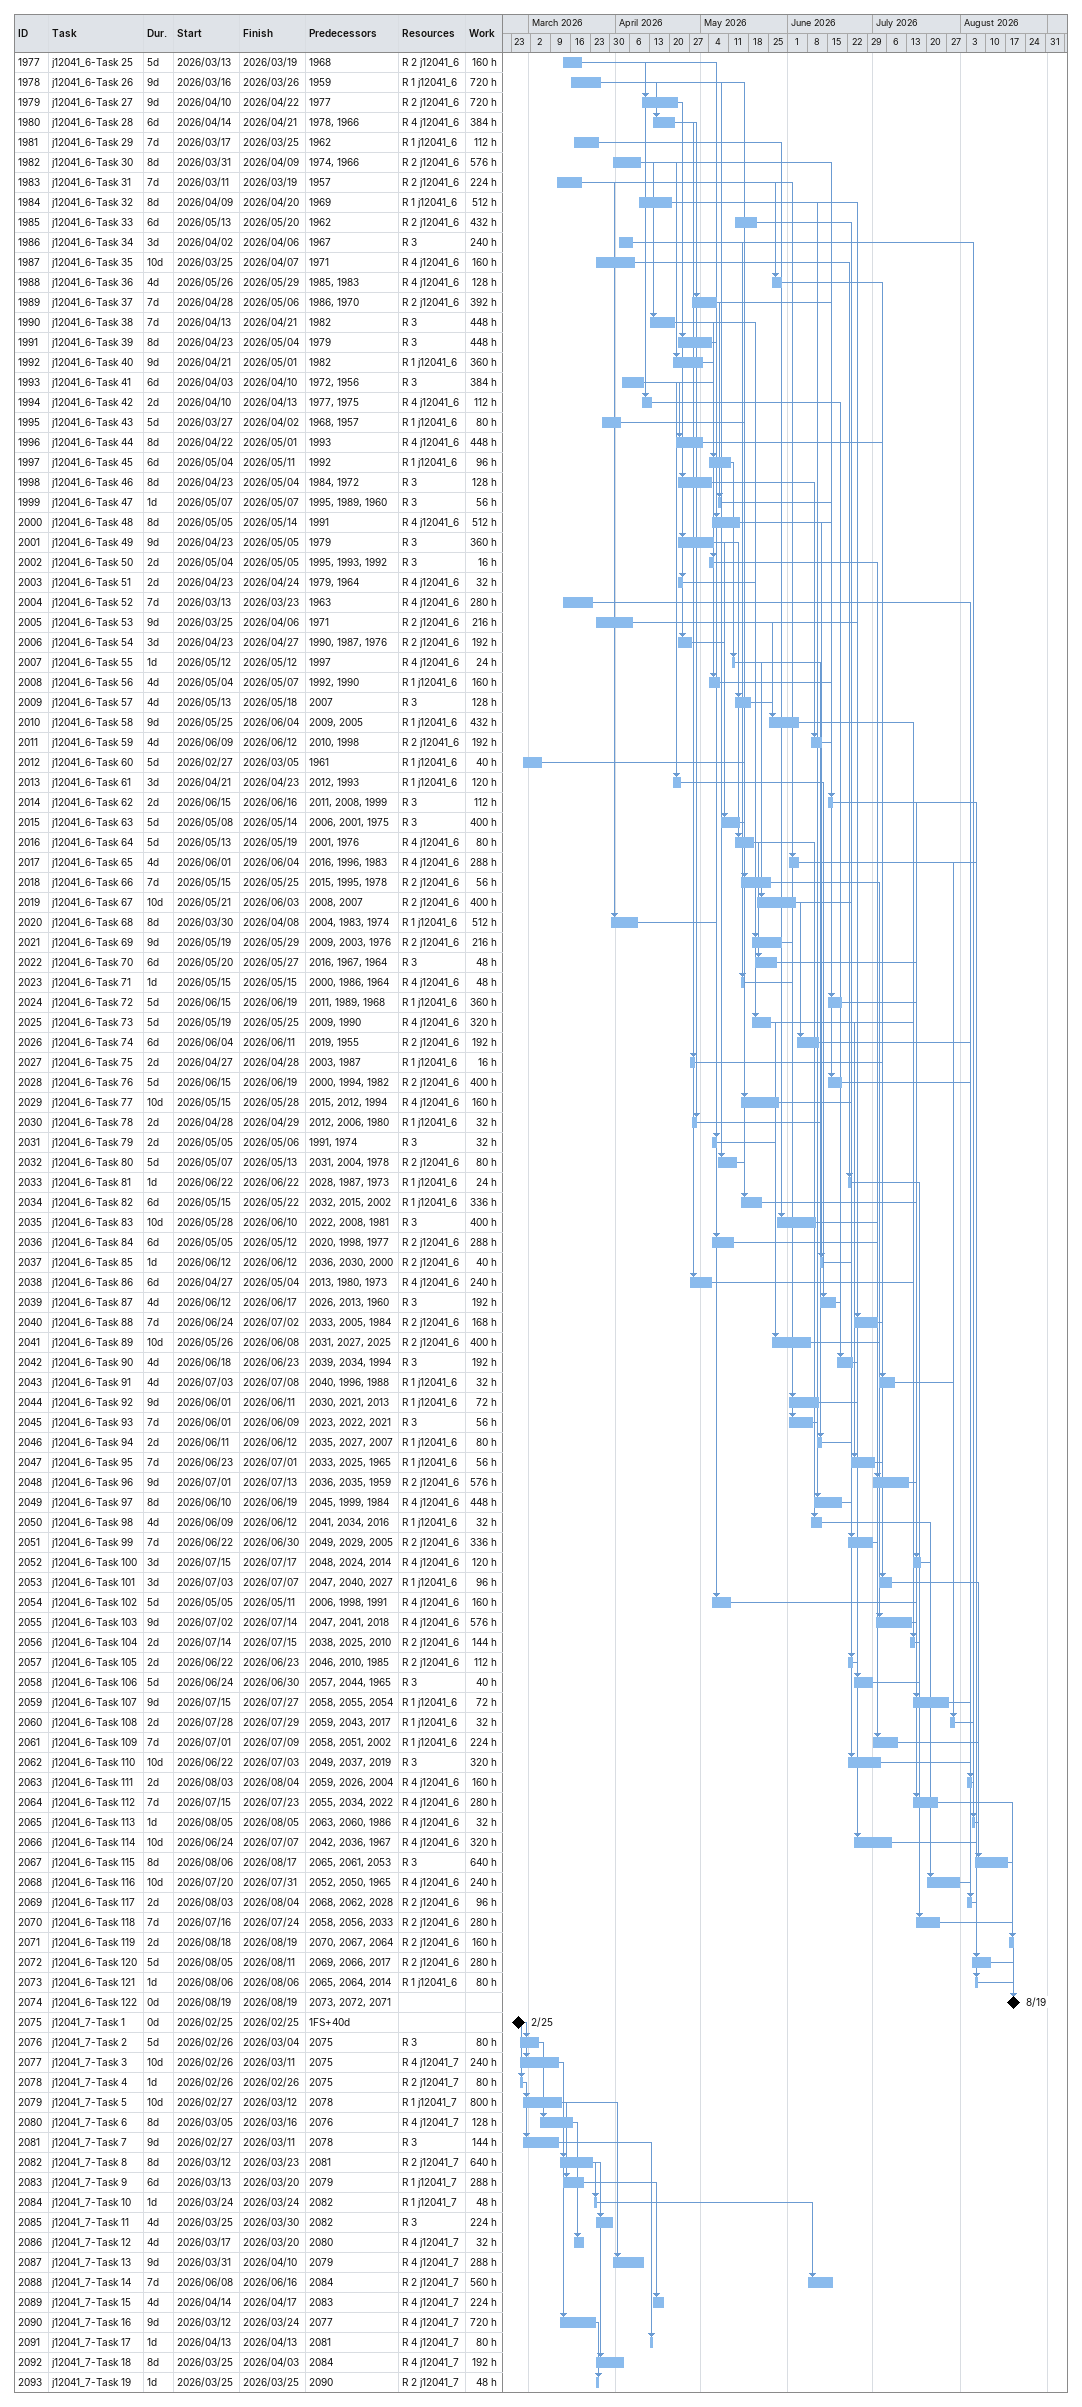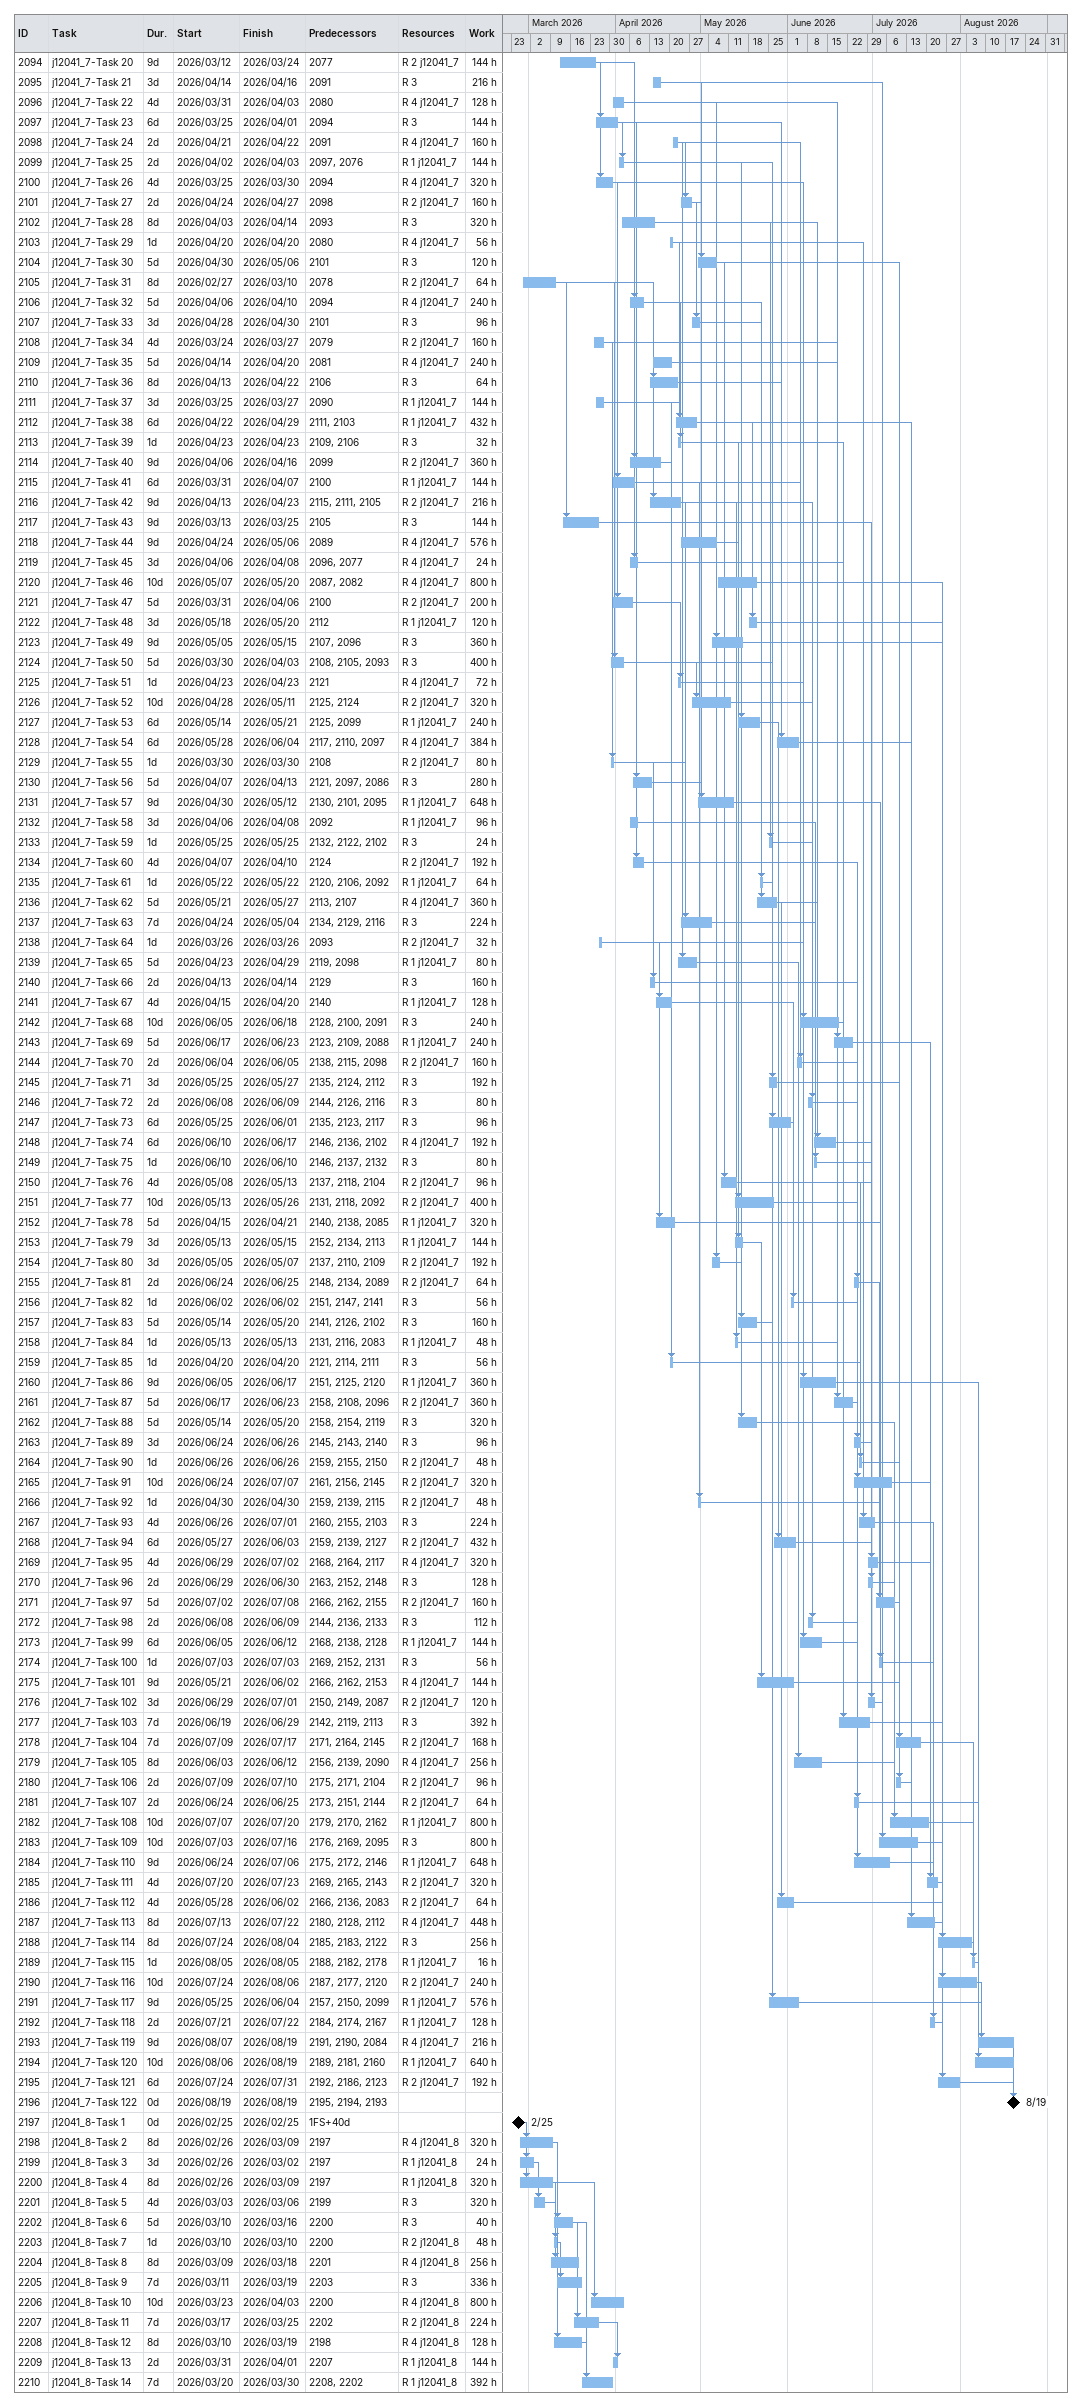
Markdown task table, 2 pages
| ID | Task | Duration | Start | Finish | Predecessors | Resources | Work (h) |
|---|---|---|---|---|---|---|---|
| 1977 | j12041_6-Task 25 | 5d | 2026-03-13 | 2026-03-19 | 1968 | R 2 j12041_6 | 160 |
| 1978 | j12041_6-Task 26 | 9d | 2026-03-16 | 2026-03-26 | 1959 | R 1 j12041_6 | 720 |
| 1979 | j12041_6-Task 27 | 9d | 2026-04-10 | 2026-04-22 | 1977 | R 2 j12041_6 | 720 |
| 1980 | j12041_6-Task 28 | 6d | 2026-04-14 | 2026-04-21 | 1978, 1966 | R 4 j12041_6 | 384 |
| 1981 | j12041_6-Task 29 | 7d | 2026-03-17 | 2026-03-25 | 1962 | R 1 j12041_6 | 112 |
| 1982 | j12041_6-Task 30 | 8d | 2026-03-31 | 2026-04-09 | 1974, 1966 | R 2 j12041_6 | 576 |
| 1983 | j12041_6-Task 31 | 7d | 2026-03-11 | 2026-03-19 | 1957 | R 2 j12041_6 | 224 |
| 1984 | j12041_6-Task 32 | 8d | 2026-04-09 | 2026-04-20 | 1969 | R 1 j12041_6 | 512 |
| 1985 | j12041_6-Task 33 | 6d | 2026-05-13 | 2026-05-20 | 1962 | R 2 j12041_6 | 432 |
| 1986 | j12041_6-Task 34 | 3d | 2026-04-02 | 2026-04-06 | 1967 | R 3 | 240 |
| 1987 | j12041_6-Task 35 | 10d | 2026-03-25 | 2026-04-07 | 1971 | R 4 j12041_6 | 160 |
| 1988 | j12041_6-Task 36 | 4d | 2026-05-26 | 2026-05-29 | 1985, 1983 | R 4 j12041_6 | 128 |
| 1989 | j12041_6-Task 37 | 7d | 2026-04-28 | 2026-05-06 | 1986, 1970 | R 2 j12041_6 | 392 |
| 1990 | j12041_6-Task 38 | 7d | 2026-04-13 | 2026-04-21 | 1982 | R 3 | 448 |
| 1991 | j12041_6-Task 39 | 8d | 2026-04-23 | 2026-05-04 | 1979 | R 3 | 448 |
| 1992 | j12041_6-Task 40 | 9d | 2026-04-21 | 2026-05-01 | 1982 | R 1 j12041_6 | 360 |
| 1993 | j12041_6-Task 41 | 6d | 2026-04-03 | 2026-04-10 | 1972, 1956 | R 3 | 384 |
| 1994 | j12041_6-Task 42 | 2d | 2026-04-10 | 2026-04-13 | 1977, 1975 | R 4 j12041_6 | 112 |
| 1995 | j12041_6-Task 43 | 5d | 2026-03-27 | 2026-04-02 | 1968, 1957 | R 1 j12041_6 | 80 |
| 1996 | j12041_6-Task 44 | 8d | 2026-04-22 | 2026-05-01 | 1993 | R 4 j12041_6 | 448 |
| 1997 | j12041_6-Task 45 | 6d | 2026-05-04 | 2026-05-11 | 1992 | R 1 j12041_6 | 96 |
| 1998 | j12041_6-Task 46 | 8d | 2026-04-23 | 2026-05-04 | 1984, 1972 | R 3 | 128 |
| 1999 | j12041_6-Task 47 | 1d | 2026-05-07 | 2026-05-07 | 1995, 1989, 1960 | R 3 | 56 |
| 2000 | j12041_6-Task 48 | 8d | 2026-05-05 | 2026-05-14 | 1991 | R 4 j12041_6 | 512 |
| 2001 | j12041_6-Task 49 | 9d | 2026-04-23 | 2026-05-05 | 1979 | R 3 | 360 |
| 2002 | j12041_6-Task 50 | 2d | 2026-05-04 | 2026-05-05 | 1995, 1993, 1992 | R 3 | 16 |
| 2003 | j12041_6-Task 51 | 2d | 2026-04-23 | 2026-04-24 | 1979, 1964 | R 4 j12041_6 | 32 |
| 2004 | j12041_6-Task 52 | 7d | 2026-03-13 | 2026-03-23 | 1963 | R 4 j12041_6 | 280 |
| 2005 | j12041_6-Task 53 | 9d | 2026-03-25 | 2026-04-06 | 1971 | R 2 j12041_6 | 216 |
| 2006 | j12041_6-Task 54 | 3d | 2026-04-23 | 2026-04-27 | 1990, 1987, 1976 | R 2 j12041_6 | 192 |
| 2007 | j12041_6-Task 55 | 1d | 2026-05-12 | 2026-05-12 | 1997 | R 4 j12041_6 | 24 |
| 2008 | j12041_6-Task 56 | 4d | 2026-05-04 | 2026-05-07 | 1992, 1990 | R 1 j12041_6 | 160 |
| 2009 | j12041_6-Task 57 | 4d | 2026-05-13 | 2026-05-18 | 2007 | R 3 | 128 |
| 2010 | j12041_6-Task 58 | 9d | 2026-05-25 | 2026-06-04 | 2009, 2005 | R 1 j12041_6 | 432 |
| 2011 | j12041_6-Task 59 | 4d | 2026-06-09 | 2026-06-12 | 2010, 1998 | R 2 j12041_6 | 192 |
| 2012 | j12041_6-Task 60 | 5d | 2026-02-27 | 2026-03-05 | 1961 | R 1 j12041_6 | 40 |
| 2013 | j12041_6-Task 61 | 3d | 2026-04-21 | 2026-04-23 | 2012, 1993 | R 1 j12041_6 | 120 |
| 2014 | j12041_6-Task 62 | 2d | 2026-06-15 | 2026-06-16 | 2011, 2008, 1999 | R 3 | 112 |
| 2015 | j12041_6-Task 63 | 5d | 2026-05-08 | 2026-05-14 | 2006, 2001, 1975 | R 3 | 400 |
| 2016 | j12041_6-Task 64 | 5d | 2026-05-13 | 2026-05-19 | 2001, 1976 | R 4 j12041_6 | 80 |
| 2017 | j12041_6-Task 65 | 4d | 2026-06-01 | 2026-06-04 | 2016, 1996, 1983 | R 4 j12041_6 | 288 |
| 2018 | j12041_6-Task 66 | 7d | 2026-05-15 | 2026-05-25 | 2015, 1995, 1978 | R 2 j12041_6 | 56 |
| 2019 | j12041_6-Task 67 | 10d | 2026-05-21 | 2026-06-03 | 2008, 2007 | R 2 j12041_6 | 400 |
| 2020 | j12041_6-Task 68 | 8d | 2026-03-30 | 2026-04-08 | 2004, 1983, 1974 | R 1 j12041_6 | 512 |
| 2021 | j12041_6-Task 69 | 9d | 2026-05-19 | 2026-05-29 | 2009, 2003, 1976 | R 2 j12041_6 | 216 |
| 2022 | j12041_6-Task 70 | 6d | 2026-05-20 | 2026-05-27 | 2016, 1967, 1964 | R 3 | 48 |
| 2023 | j12041_6-Task 71 | 1d | 2026-05-15 | 2026-05-15 | 2000, 1986, 1964 | R 4 j12041_6 | 48 |
| 2024 | j12041_6-Task 72 | 5d | 2026-06-15 | 2026-06-19 | 2011, 1989, 1968 | R 1 j12041_6 | 360 |
| 2025 | j12041_6-Task 73 | 5d | 2026-05-19 | 2026-05-25 | 2009, 1990 | R 4 j12041_6 | 320 |
| 2026 | j12041_6-Task 74 | 6d | 2026-06-04 | 2026-06-11 | 2019, 1955 | R 2 j12041_6 | 192 |
| 2027 | j12041_6-Task 75 | 2d | 2026-04-27 | 2026-04-28 | 2003, 1987 | R 1 j12041_6 | 16 |
| 2028 | j12041_6-Task 76 | 5d | 2026-06-15 | 2026-06-19 | 2000, 1994, 1982 | R 2 j12041_6 | 400 |
| 2029 | j12041_6-Task 77 | 10d | 2026-05-15 | 2026-05-28 | 2015, 2012, 1994 | R 4 j12041_6 | 160 |
| 2030 | j12041_6-Task 78 | 2d | 2026-04-28 | 2026-04-29 | 2012, 2006, 1980 | R 1 j12041_6 | 32 |
| 2031 | j12041_6-Task 79 | 2d | 2026-05-05 | 2026-05-06 | 1991, 1974 | R 3 | 32 |
| 2032 | j12041_6-Task 80 | 5d | 2026-05-07 | 2026-05-13 | 2031, 2004, 1978 | R 2 j12041_6 | 80 |
| 2033 | j12041_6-Task 81 | 1d | 2026-06-22 | 2026-06-22 | 2028, 1987, 1973 | R 1 j12041_6 | 24 |
| 2034 | j12041_6-Task 82 | 6d | 2026-05-15 | 2026-05-22 | 2032, 2015, 2002 | R 1 j12041_6 | 336 |
| 2035 | j12041_6-Task 83 | 10d | 2026-05-28 | 2026-06-10 | 2022, 2008, 1981 | R 3 | 400 |
| 2036 | j12041_6-Task 84 | 6d | 2026-05-05 | 2026-05-12 | 2020, 1998, 1977 | R 2 j12041_6 | 288 |
| 2037 | j12041_6-Task 85 | 1d | 2026-06-12 | 2026-06-12 | 2036, 2030, 2000 | R 2 j12041_6 | 40 |
| 2038 | j12041_6-Task 86 | 6d | 2026-04-27 | 2026-05-04 | 2013, 1980, 1973 | R 4 j12041_6 | 240 |
| 2039 | j12041_6-Task 87 | 4d | 2026-06-12 | 2026-06-17 | 2026, 2013, 1960 | R 3 | 192 |
| 2040 | j12041_6-Task 88 | 7d | 2026-06-24 | 2026-07-02 | 2033, 2005, 1984 | R 2 j12041_6 | 168 |
| 2041 | j12041_6-Task 89 | 10d | 2026-05-26 | 2026-06-08 | 2031, 2027, 2025 | R 2 j12041_6 | 400 |
| 2042 | j12041_6-Task 90 | 4d | 2026-06-18 | 2026-06-23 | 2039, 2034, 1994 | R 3 | 192 |
| 2043 | j12041_6-Task 91 | 4d | 2026-07-03 | 2026-07-08 | 2040, 1996, 1988 | R 1 j12041_6 | 32 |
| 2044 | j12041_6-Task 92 | 9d | 2026-06-01 | 2026-06-11 | 2030, 2021, 2013 | R 1 j12041_6 | 72 |
| 2045 | j12041_6-Task 93 | 7d | 2026-06-01 | 2026-06-09 | 2023, 2022, 2021 | R 3 | 56 |
| 2046 | j12041_6-Task 94 | 2d | 2026-06-11 | 2026-06-12 | 2035, 2027, 2007 | R 1 j12041_6 | 80 |
| 2047 | j12041_6-Task 95 | 7d | 2026-06-23 | 2026-07-01 | 2033, 2025, 1965 | R 1 j12041_6 | 56 |
| 2048 | j12041_6-Task 96 | 9d | 2026-07-01 | 2026-07-13 | 2036, 2035, 1959 | R 2 j12041_6 | 576 |
| 2049 | j12041_6-Task 97 | 8d | 2026-06-10 | 2026-06-19 | 2045, 1999, 1984 | R 4 j12041_6 | 448 |
| 2050 | j12041_6-Task 98 | 4d | 2026-06-09 | 2026-06-12 | 2041, 2034, 2016 | R 1 j12041_6 | 32 |
| 2051 | j12041_6-Task 99 | 7d | 2026-06-22 | 2026-06-30 | 2049, 2029, 2005 | R 2 j12041_6 | 336 |
| 2052 | j12041_6-Task 100 | 3d | 2026-07-15 | 2026-07-17 | 2048, 2024, 2014 | R 4 j12041_6 | 120 |
| 2053 | j12041_6-Task 101 | 3d | 2026-07-03 | 2026-07-07 | 2047, 2040, 2027 | R 1 j12041_6 | 96 |
| 2054 | j12041_6-Task 102 | 5d | 2026-05-05 | 2026-05-11 | 2006, 1998, 1991 | R 4 j12041_6 | 160 |
| 2055 | j12041_6-Task 103 | 9d | 2026-07-02 | 2026-07-14 | 2047, 2041, 2018 | R 4 j12041_6 | 576 |
| 2056 | j12041_6-Task 104 | 2d | 2026-07-14 | 2026-07-15 | 2038, 2025, 2010 | R 2 j12041_6 | 144 |
| 2057 | j12041_6-Task 105 | 2d | 2026-06-22 | 2026-06-23 | 2046, 2010, 1985 | R 2 j12041_6 | 112 |
| 2058 | j12041_6-Task 106 | 5d | 2026-06-24 | 2026-06-30 | 2057, 2044, 1965 | R 3 | 40 |
| 2059 | j12041_6-Task 107 | 9d | 2026-07-15 | 2026-07-27 | 2058, 2055, 2054 | R 1 j12041_6 | 72 |
| 2060 | j12041_6-Task 108 | 2d | 2026-07-28 | 2026-07-29 | 2059, 2043, 2017 | R 1 j12041_6 | 32 |
| 2061 | j12041_6-Task 109 | 7d | 2026-07-01 | 2026-07-09 | 2058, 2051, 2002 | R 1 j12041_6 | 224 |
| 2062 | j12041_6-Task 110 | 10d | 2026-06-22 | 2026-07-03 | 2049, 2037, 2019 | R 3 | 320 |
| 2063 | j12041_6-Task 111 | 2d | 2026-08-03 | 2026-08-04 | 2059, 2026, 2004 | R 4 j12041_6 | 160 |
| 2064 | j12041_6-Task 112 | 7d | 2026-07-15 | 2026-07-23 | 2055, 2034, 2022 | R 4 j12041_6 | 280 |
| 2065 | j12041_6-Task 113 | 1d | 2026-08-05 | 2026-08-05 | 2063, 2060, 1986 | R 4 j12041_6 | 32 |
| 2066 | j12041_6-Task 114 | 10d | 2026-06-24 | 2026-07-07 | 2042, 2036, 1967 | R 4 j12041_6 | 320 |
| 2067 | j12041_6-Task 115 | 8d | 2026-08-06 | 2026-08-17 | 2065, 2061, 2053 | R 3 | 640 |
| 2068 | j12041_6-Task 116 | 10d | 2026-07-20 | 2026-07-31 | 2052, 2050, 1965 | R 4 j12041_6 | 240 |
| 2069 | j12041_6-Task 117 | 2d | 2026-08-03 | 2026-08-04 | 2068, 2062, 2028 | R 2 j12041_6 | 96 |
| 2070 | j12041_6-Task 118 | 7d | 2026-07-16 | 2026-07-24 | 2058, 2056, 2033 | R 2 j12041_6 | 280 |
| 2071 | j12041_6-Task 119 | 2d | 2026-08-18 | 2026-08-19 | 2070, 2067, 2064 | R 2 j12041_6 | 160 |
| 2072 | j12041_6-Task 120 | 5d | 2026-08-05 | 2026-08-11 | 2069, 2066, 2017 | R 2 j12041_6 | 280 |
| 2073 | j12041_6-Task 121 | 1d | 2026-08-06 | 2026-08-06 | 2065, 2064, 2014 | R 1 j12041_6 | 80 |
| 2074 | j12041_6-Task 122 | 0d | 2026-08-19 | 2026-08-19 | 2073, 2072, 2071 |  |  |
| 2075 | j12041_7-Task 1 | 0d | 2026-02-25 | 2026-02-25 | 1FS+40d |  |  |
| 2076 | j12041_7-Task 2 | 5d | 2026-02-26 | 2026-03-04 | 2075 | R 3 | 80 |
| 2077 | j12041_7-Task 3 | 10d | 2026-02-26 | 2026-03-11 | 2075 | R 4 j12041_7 | 240 |
| 2078 | j12041_7-Task 4 | 1d | 2026-02-26 | 2026-02-26 | 2075 | R 2 j12041_7 | 80 |
| 2079 | j12041_7-Task 5 | 10d | 2026-02-27 | 2026-03-12 | 2078 | R 1 j12041_7 | 800 |
| 2080 | j12041_7-Task 6 | 8d | 2026-03-05 | 2026-03-16 | 2076 | R 4 j12041_7 | 128 |
| 2081 | j12041_7-Task 7 | 9d | 2026-02-27 | 2026-03-11 | 2078 | R 3 | 144 |
| 2082 | j12041_7-Task 8 | 8d | 2026-03-12 | 2026-03-23 | 2081 | R 2 j12041_7 | 640 |
| 2083 | j12041_7-Task 9 | 6d | 2026-03-13 | 2026-03-20 | 2079 | R 1 j12041_7 | 288 |
| 2084 | j12041_7-Task 10 | 1d | 2026-03-24 | 2026-03-24 | 2082 | R 1 j12041_7 | 48 |
| 2085 | j12041_7-Task 11 | 4d | 2026-03-25 | 2026-03-30 | 2082 | R 3 | 224 |
| 2086 | j12041_7-Task 12 | 4d | 2026-03-17 | 2026-03-20 | 2080 | R 4 j12041_7 | 32 |
| 2087 | j12041_7-Task 13 | 9d | 2026-03-31 | 2026-04-10 | 2079 | R 4 j12041_7 | 288 |
| 2088 | j12041_7-Task 14 | 7d | 2026-06-08 | 2026-06-16 | 2084 | R 2 j12041_7 | 560 |
| 2089 | j12041_7-Task 15 | 4d | 2026-04-14 | 2026-04-17 | 2083 | R 4 j12041_7 | 224 |
| 2090 | j12041_7-Task 16 | 9d | 2026-03-12 | 2026-03-24 | 2077 | R 4 j12041_7 | 720 |
| 2091 | j12041_7-Task 17 | 1d | 2026-04-13 | 2026-04-13 | 2081 | R 4 j12041_7 | 80 |
| 2092 | j12041_7-Task 18 | 8d | 2026-03-25 | 2026-04-03 | 2084 | R 4 j12041_7 | 192 |
| 2093 | j12041_7-Task 19 | 1d | 2026-03-25 | 2026-03-25 | 2090 | R 2 j12041_7 | 48 |
| 2094 | j12041_7-Task 20 | 9d | 2026-03-12 | 2026-03-24 | 2077 | R 2 j12041_7 | 144 |
| 2095 | j12041_7-Task 21 | 3d | 2026-04-14 | 2026-04-16 | 2091 | R 3 | 216 |
| 2096 | j12041_7-Task 22 | 4d | 2026-03-31 | 2026-04-03 | 2080 | R 4 j12041_7 | 128 |
| 2097 | j12041_7-Task 23 | 6d | 2026-03-25 | 2026-04-01 | 2094 | R 3 | 144 |
| 2098 | j12041_7-Task 24 | 2d | 2026-04-21 | 2026-04-22 | 2091 | R 4 j12041_7 | 160 |
| 2099 | j12041_7-Task 25 | 2d | 2026-04-02 | 2026-04-03 | 2097, 2076 | R 1 j12041_7 | 144 |
| 2100 | j12041_7-Task 26 | 4d | 2026-03-25 | 2026-03-30 | 2094 | R 4 j12041_7 | 320 |
| 2101 | j12041_7-Task 27 | 2d | 2026-04-24 | 2026-04-27 | 2098 | R 2 j12041_7 | 160 |
| 2102 | j12041_7-Task 28 | 8d | 2026-04-03 | 2026-04-14 | 2093 | R 3 | 320 |
| 2103 | j12041_7-Task 29 | 1d | 2026-04-20 | 2026-04-20 | 2080 | R 4 j12041_7 | 56 |
| 2104 | j12041_7-Task 30 | 5d | 2026-04-30 | 2026-05-06 | 2101 | R 3 | 120 |
| 2105 | j12041_7-Task 31 | 8d | 2026-02-27 | 2026-03-10 | 2078 | R 2 j12041_7 | 64 |
| 2106 | j12041_7-Task 32 | 5d | 2026-04-06 | 2026-04-10 | 2094 | R 4 j12041_7 | 240 |
| 2107 | j12041_7-Task 33 | 3d | 2026-04-28 | 2026-04-30 | 2101 | R 3 | 96 |
| 2108 | j12041_7-Task 34 | 4d | 2026-03-24 | 2026-03-27 | 2079 | R 2 j12041_7 | 160 |
| 2109 | j12041_7-Task 35 | 5d | 2026-04-14 | 2026-04-20 | 2081 | R 4 j12041_7 | 240 |
| 2110 | j12041_7-Task 36 | 8d | 2026-04-13 | 2026-04-22 | 2106 | R 3 | 64 |
| 2111 | j12041_7-Task 37 | 3d | 2026-03-25 | 2026-03-27 | 2090 | R 1 j12041_7 | 144 |
| 2112 | j12041_7-Task 38 | 6d | 2026-04-22 | 2026-04-29 | 2111, 2103 | R 1 j12041_7 | 432 |
| 2113 | j12041_7-Task 39 | 1d | 2026-04-23 | 2026-04-23 | 2109, 2106 | R 3 | 32 |
| 2114 | j12041_7-Task 40 | 9d | 2026-04-06 | 2026-04-16 | 2099 | R 2 j12041_7 | 360 |
| 2115 | j12041_7-Task 41 | 6d | 2026-03-31 | 2026-04-07 | 2100 | R 1 j12041_7 | 144 |
| 2116 | j12041_7-Task 42 | 9d | 2026-04-13 | 2026-04-23 | 2115, 2111, 2105 | R 2 j12041_7 | 216 |
| 2117 | j12041_7-Task 43 | 9d | 2026-03-13 | 2026-03-25 | 2105 | R 3 | 144 |
| 2118 | j12041_7-Task 44 | 9d | 2026-04-24 | 2026-05-06 | 2089 | R 4 j12041_7 | 576 |
| 2119 | j12041_7-Task 45 | 3d | 2026-04-06 | 2026-04-08 | 2096, 2077 | R 4 j12041_7 | 24 |
| 2120 | j12041_7-Task 46 | 10d | 2026-05-07 | 2026-05-20 | 2087, 2082 | R 4 j12041_7 | 800 |
| 2121 | j12041_7-Task 47 | 5d | 2026-03-31 | 2026-04-06 | 2100 | R 2 j12041_7 | 200 |
| 2122 | j12041_7-Task 48 | 3d | 2026-05-18 | 2026-05-20 | 2112 | R 1 j12041_7 | 120 |
| 2123 | j12041_7-Task 49 | 9d | 2026-05-05 | 2026-05-15 | 2107, 2096 | R 3 | 360 |
| 2124 | j12041_7-Task 50 | 5d | 2026-03-30 | 2026-04-03 | 2108, 2105, 2093 | R 3 | 400 |
| 2125 | j12041_7-Task 51 | 1d | 2026-04-23 | 2026-04-23 | 2121 | R 4 j12041_7 | 72 |
| 2126 | j12041_7-Task 52 | 10d | 2026-04-28 | 2026-05-11 | 2125, 2124 | R 2 j12041_7 | 320 |
| 2127 | j12041_7-Task 53 | 6d | 2026-05-14 | 2026-05-21 | 2125, 2099 | R 1 j12041_7 | 240 |
| 2128 | j12041_7-Task 54 | 6d | 2026-05-28 | 2026-06-04 | 2117, 2110, 2097 | R 4 j12041_7 | 384 |
| 2129 | j12041_7-Task 55 | 1d | 2026-03-30 | 2026-03-30 | 2108 | R 2 j12041_7 | 80 |
| 2130 | j12041_7-Task 56 | 5d | 2026-04-07 | 2026-04-13 | 2121, 2097, 2086 | R 3 | 280 |
| 2131 | j12041_7-Task 57 | 9d | 2026-04-30 | 2026-05-12 | 2130, 2101, 2095 | R 1 j12041_7 | 648 |
| 2132 | j12041_7-Task 58 | 3d | 2026-04-06 | 2026-04-08 | 2092 | R 1 j12041_7 | 96 |
| 2133 | j12041_7-Task 59 | 1d | 2026-05-25 | 2026-05-25 | 2132, 2122, 2102 | R 3 | 24 |
| 2134 | j12041_7-Task 60 | 4d | 2026-04-07 | 2026-04-10 | 2124 | R 2 j12041_7 | 192 |
| 2135 | j12041_7-Task 61 | 1d | 2026-05-22 | 2026-05-22 | 2120, 2106, 2092 | R 1 j12041_7 | 64 |
| 2136 | j12041_7-Task 62 | 5d | 2026-05-21 | 2026-05-27 | 2113, 2107 | R 4 j12041_7 | 360 |
| 2137 | j12041_7-Task 63 | 7d | 2026-04-24 | 2026-05-04 | 2134, 2129, 2116 | R 3 | 224 |
| 2138 | j12041_7-Task 64 | 1d | 2026-03-26 | 2026-03-26 | 2093 | R 2 j12041_7 | 32 |
| 2139 | j12041_7-Task 65 | 5d | 2026-04-23 | 2026-04-29 | 2119, 2098 | R 1 j12041_7 | 80 |
| 2140 | j12041_7-Task 66 | 2d | 2026-04-13 | 2026-04-14 | 2129 | R 3 | 160 |
| 2141 | j12041_7-Task 67 | 4d | 2026-04-15 | 2026-04-20 | 2140 | R 1 j12041_7 | 128 |
| 2142 | j12041_7-Task 68 | 10d | 2026-06-05 | 2026-06-18 | 2128, 2100, 2091 | R 3 | 240 |
| 2143 | j12041_7-Task 69 | 5d | 2026-06-17 | 2026-06-23 | 2123, 2109, 2088 | R 1 j12041_7 | 240 |
| 2144 | j12041_7-Task 70 | 2d | 2026-06-04 | 2026-06-05 | 2138, 2115, 2098 | R 2 j12041_7 | 160 |
| 2145 | j12041_7-Task 71 | 3d | 2026-05-25 | 2026-05-27 | 2135, 2124, 2112 | R 3 | 192 |
| 2146 | j12041_7-Task 72 | 2d | 2026-06-08 | 2026-06-09 | 2144, 2126, 2116 | R 3 | 80 |
| 2147 | j12041_7-Task 73 | 6d | 2026-05-25 | 2026-06-01 | 2135, 2123, 2117 | R 3 | 96 |
| 2148 | j12041_7-Task 74 | 6d | 2026-06-10 | 2026-06-17 | 2146, 2136, 2102 | R 4 j12041_7 | 192 |
| 2149 | j12041_7-Task 75 | 1d | 2026-06-10 | 2026-06-10 | 2146, 2137, 2132 | R 3 | 80 |
| 2150 | j12041_7-Task 76 | 4d | 2026-05-08 | 2026-05-13 | 2137, 2118, 2104 | R 2 j12041_7 | 96 |
| 2151 | j12041_7-Task 77 | 10d | 2026-05-13 | 2026-05-26 | 2131, 2118, 2092 | R 2 j12041_7 | 400 |
| 2152 | j12041_7-Task 78 | 5d | 2026-04-15 | 2026-04-21 | 2140, 2138, 2085 | R 1 j12041_7 | 320 |
| 2153 | j12041_7-Task 79 | 3d | 2026-05-13 | 2026-05-15 | 2152, 2134, 2113 | R 1 j12041_7 | 144 |
| 2154 | j12041_7-Task 80 | 3d | 2026-05-05 | 2026-05-07 | 2137, 2110, 2109 | R 2 j12041_7 | 192 |
| 2155 | j12041_7-Task 81 | 2d | 2026-06-24 | 2026-06-25 | 2148, 2134, 2089 | R 2 j12041_7 | 64 |
| 2156 | j12041_7-Task 82 | 1d | 2026-06-02 | 2026-06-02 | 2151, 2147, 2141 | R 3 | 56 |
| 2157 | j12041_7-Task 83 | 5d | 2026-05-14 | 2026-05-20 | 2141, 2126, 2102 | R 3 | 160 |
| 2158 | j12041_7-Task 84 | 1d | 2026-05-13 | 2026-05-13 | 2131, 2116, 2083 | R 1 j12041_7 | 48 |
| 2159 | j12041_7-Task 85 | 1d | 2026-04-20 | 2026-04-20 | 2121, 2114, 2111 | R 3 | 56 |
| 2160 | j12041_7-Task 86 | 9d | 2026-06-05 | 2026-06-17 | 2151, 2125, 2120 | R 1 j12041_7 | 360 |
| 2161 | j12041_7-Task 87 | 5d | 2026-06-17 | 2026-06-23 | 2158, 2108, 2096 | R 2 j12041_7 | 360 |
| 2162 | j12041_7-Task 88 | 5d | 2026-05-14 | 2026-05-20 | 2158, 2154, 2119 | R 3 | 320 |
| 2163 | j12041_7-Task 89 | 3d | 2026-06-24 | 2026-06-26 | 2145, 2143, 2140 | R 3 | 96 |
| 2164 | j12041_7-Task 90 | 1d | 2026-06-26 | 2026-06-26 | 2159, 2155, 2150 | R 2 j12041_7 | 48 |
| 2165 | j12041_7-Task 91 | 10d | 2026-06-24 | 2026-07-07 | 2161, 2156, 2145 | R 2 j12041_7 | 320 |
| 2166 | j12041_7-Task 92 | 1d | 2026-04-30 | 2026-04-30 | 2159, 2139, 2115 | R 2 j12041_7 | 48 |
| 2167 | j12041_7-Task 93 | 4d | 2026-06-26 | 2026-07-01 | 2160, 2155, 2103 | R 3 | 224 |
| 2168 | j12041_7-Task 94 | 6d | 2026-05-27 | 2026-06-03 | 2159, 2139, 2127 | R 2 j12041_7 | 432 |
| 2169 | j12041_7-Task 95 | 4d | 2026-06-29 | 2026-07-02 | 2168, 2164, 2117 | R 4 j12041_7 | 320 |
| 2170 | j12041_7-Task 96 | 2d | 2026-06-29 | 2026-06-30 | 2163, 2152, 2148 | R 3 | 128 |
| 2171 | j12041_7-Task 97 | 5d | 2026-07-02 | 2026-07-08 | 2166, 2162, 2155 | R 2 j12041_7 | 160 |
| 2172 | j12041_7-Task 98 | 2d | 2026-06-08 | 2026-06-09 | 2144, 2136, 2133 | R 3 | 112 |
| 2173 | j12041_7-Task 99 | 6d | 2026-06-05 | 2026-06-12 | 2168, 2138, 2128 | R 1 j12041_7 | 144 |
| 2174 | j12041_7-Task 100 | 1d | 2026-07-03 | 2026-07-03 | 2169, 2152, 2131 | R 3 | 56 |
| 2175 | j12041_7-Task 101 | 9d | 2026-05-21 | 2026-06-02 | 2166, 2162, 2153 | R 4 j12041_7 | 144 |
| 2176 | j12041_7-Task 102 | 3d | 2026-06-29 | 2026-07-01 | 2150, 2149, 2087 | R 2 j12041_7 | 120 |
| 2177 | j12041_7-Task 103 | 7d | 2026-06-19 | 2026-06-29 | 2142, 2119, 2113 | R 3 | 392 |
| 2178 | j12041_7-Task 104 | 7d | 2026-07-09 | 2026-07-17 | 2171, 2164, 2145 | R 2 j12041_7 | 168 |
| 2179 | j12041_7-Task 105 | 8d | 2026-06-03 | 2026-06-12 | 2156, 2139, 2090 | R 4 j12041_7 | 256 |
| 2180 | j12041_7-Task 106 | 2d | 2026-07-09 | 2026-07-10 | 2175, 2171, 2104 | R 2 j12041_7 | 96 |
| 2181 | j12041_7-Task 107 | 2d | 2026-06-24 | 2026-06-25 | 2173, 2151, 2144 | R 2 j12041_7 | 64 |
| 2182 | j12041_7-Task 108 | 10d | 2026-07-07 | 2026-07-20 | 2179, 2170, 2162 | R 1 j12041_7 | 800 |
| 2183 | j12041_7-Task 109 | 10d | 2026-07-03 | 2026-07-16 | 2176, 2169, 2095 | R 3 | 800 |
| 2184 | j12041_7-Task 110 | 9d | 2026-06-24 | 2026-07-06 | 2175, 2172, 2146 | R 1 j12041_7 | 648 |
| 2185 | j12041_7-Task 111 | 4d | 2026-07-20 | 2026-07-23 | 2169, 2165, 2143 | R 2 j12041_7 | 320 |
| 2186 | j12041_7-Task 112 | 4d | 2026-05-28 | 2026-06-02 | 2166, 2136, 2083 | R 2 j12041_7 | 64 |
| 2187 | j12041_7-Task 113 | 8d | 2026-07-13 | 2026-07-22 | 2180, 2128, 2112 | R 4 j12041_7 | 448 |
| 2188 | j12041_7-Task 114 | 8d | 2026-07-24 | 2026-08-04 | 2185, 2183, 2122 | R 3 | 256 |
| 2189 | j12041_7-Task 115 | 1d | 2026-08-05 | 2026-08-05 | 2188, 2182, 2178 | R 1 j12041_7 | 16 |
| 2190 | j12041_7-Task 116 | 10d | 2026-07-24 | 2026-08-06 | 2187, 2177, 2120 | R 2 j12041_7 | 240 |
| 2191 | j12041_7-Task 117 | 9d | 2026-05-25 | 2026-06-04 | 2157, 2150, 2099 | R 1 j12041_7 | 576 |
| 2192 | j12041_7-Task 118 | 2d | 2026-07-21 | 2026-07-22 | 2184, 2174, 2167 | R 1 j12041_7 | 128 |
| 2193 | j12041_7-Task 119 | 9d | 2026-08-07 | 2026-08-19 | 2191, 2190, 2084 | R 4 j12041_7 | 216 |
| 2194 | j12041_7-Task 120 | 10d | 2026-08-06 | 2026-08-19 | 2189, 2181, 2160 | R 1 j12041_7 | 640 |
| 2195 | j12041_7-Task 121 | 6d | 2026-07-24 | 2026-07-31 | 2192, 2186, 2123 | R 2 j12041_7 | 192 |
| 2196 | j12041_7-Task 122 | 0d | 2026-08-19 | 2026-08-19 | 2195, 2194, 2193 |  |  |
| 2197 | j12041_8-Task 1 | 0d | 2026-02-25 | 2026-02-25 | 1FS+40d |  |  |
| 2198 | j12041_8-Task 2 | 8d | 2026-02-26 | 2026-03-09 | 2197 | R 4 j12041_8 | 320 |
| 2199 | j12041_8-Task 3 | 3d | 2026-02-26 | 2026-03-02 | 2197 | R 1 j12041_8 | 24 |
| 2200 | j12041_8-Task 4 | 8d | 2026-02-26 | 2026-03-09 | 2197 | R 1 j12041_8 | 320 |
| 2201 | j12041_8-Task 5 | 4d | 2026-03-03 | 2026-03-06 | 2199 | R 3 | 320 |
| 2202 | j12041_8-Task 6 | 5d | 2026-03-10 | 2026-03-16 | 2200 | R 3 | 40 |
| 2203 | j12041_8-Task 7 | 1d | 2026-03-10 | 2026-03-10 | 2200 | R 2 j12041_8 | 48 |
| 2204 | j12041_8-Task 8 | 8d | 2026-03-09 | 2026-03-18 | 2201 | R 4 j12041_8 | 256 |
| 2205 | j12041_8-Task 9 | 7d | 2026-03-11 | 2026-03-19 | 2203 | R 3 | 336 |
| 2206 | j12041_8-Task 10 | 10d | 2026-03-23 | 2026-04-03 | 2200 | R 4 j12041_8 | 800 |
| 2207 | j12041_8-Task 11 | 7d | 2026-03-17 | 2026-03-25 | 2202 | R 2 j12041_8 | 224 |
| 2208 | j12041_8-Task 12 | 8d | 2026-03-10 | 2026-03-19 | 2198 | R 4 j12041_8 | 128 |
| 2209 | j12041_8-Task 13 | 2d | 2026-03-31 | 2026-04-01 | 2207 | R 1 j12041_8 | 144 |
| 2210 | j12041_8-Task 14 | 7d | 2026-03-20 | 2026-03-30 | 2208, 2202 | R 1 j12041_8 | 392 |
